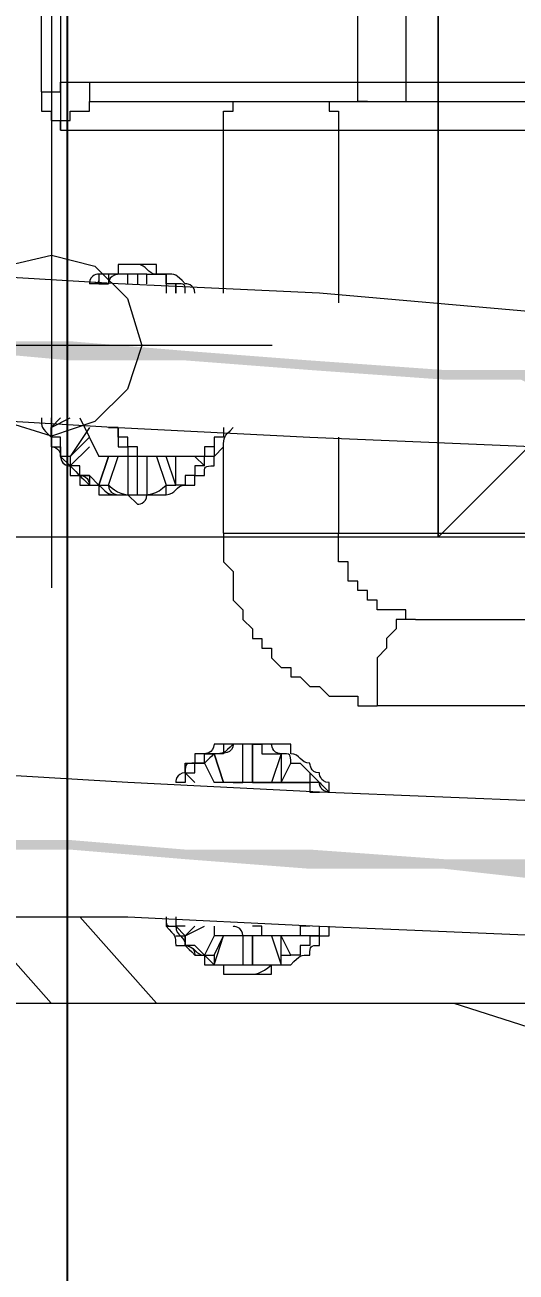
# Model space of a CAD drawing. Header units: millimetres. Extents: x 25083 to 52777, y 24772 to 45779.
# Drawn here: x 38396.99 to 38416.02, y 33511.3 to 33559.59 of the extents above; entities that cross this region are included whole.
import ezdxf

# ---------------------------------------------------------------- set-up
doc = ezdxf.new("R2010")
doc.units = ezdxf.units.MM
doc.layers.add('小车', color=7, linetype='Continuous')
doc.styles.get("Standard").update_dxf_attribs({"font": ''})
doc.styles.get('Standard').set_extended_font_data('SimSun')
doc.dimstyles.new('15', dxfattribs={"dimtxt": 15, "dimasz": 10, "dimexe": 2, "dimexo": 1, "dimgap": 1, "dimtad": 1, "dimdsep": 46, "dimtxsty": 'Standard', "dimcen": 2.5, "dimadec": 0, "dimazin": 0, "dimtfac": 1, "dimtmove": 2, "dimatfit": 3, "dimfxl": 1, "dimtolj": 1, "dimarcsym": 0})
doc.dimstyles.new('ISO-25', dxfattribs={"dimtxt": 2.5, "dimasz": 2.5, "dimexe": 1.25, "dimexo": 0.625, "dimtad": 1, "dimtxsty": 'Standard', "dimcen": 2.5, "dimadec": 0, "dimazin": 0, "dimtfac": 1, "dimtmove": 0, "dimatfit": 3, "dimfxl": 1, "dimarcsym": 0})

# ---------------------------------------------------------------- blocks, each defined once
blk = doc.blocks.new('*D925')
at = {"color": 0, "lineweight": -2}
for p, q in [((29677.862, 34881.662), (29677.862, 32448.293)), ((40733.017, 34757.645), (40733.017, 32448.293)), ((29680.362, 32449.543), (40730.517, 32449.543))]:
    blk.add_line(p, q, dxfattribs=at)
at = {"color": 0}
for points in [[(29680.362, 32449.96), (29680.362, 32449.127), (29677.862, 32449.543)], [(40730.517, 32449.127), (40730.517, 32449.96), (40733.017, 32449.543)]]:
    blk.add_solid(points, dxfattribs=at)
at = {"layer": 'DEFPOINTS', "color": 0}
for p in [(29677.862, 34882.287), (40733.017, 34758.27), (40733.017, 32449.543)]:
    blk.add_point(p, dxfattribs=at)
at = {"color": 0, "insert": (35205.439, 32451.628), "char_height": 2.5, "attachment_point": 5}
blk.add_mtext('11055,15', dxfattribs=at)
blk = doc.blocks.new('zw$D2F4')
h = blk.add_hatch(color=7)
edge = h.paths.add_edge_path(flags=0)
edge.add_spline(control_points=[(347.221, 1052.431), (347.221, 1052.431), (347.221, 1063.201), (347.221, 1063.201), (347.221, 1063.201), (346.849, 1063.201), (346.849, 1063.201), (346.849, 1063.201), (346.849, 1052.431), (346.849, 1052.431), (346.849, 1052.431), (347.221, 1052.431), (347.221, 1052.431), (347.221, 1052.431), (347.221, 1052.431), (347.221, 1052.431)], knot_values=[0, 0, 0, 0, 1, 1, 1, 2, 2, 2, 3, 3, 3, 4, 4, 4, 5, 5, 5, 5], degree=3, periodic=0)
edge = h.paths.add_edge_path(flags=0)
edge.add_spline(control_points=[(347.963, 1073.599), (347.963, 1073.599), (347.963, 1077.684), (347.963, 1077.684), (347.963, 1077.684), (348.335, 1082.883), (348.335, 1082.883), (348.335, 1082.883), (348.335, 1087.711), (348.335, 1087.711), (348.335, 1087.711), (348.706, 1092.167), (348.706, 1092.167), (348.706, 1092.167), (348.706, 1095.88), (348.706, 1095.88), (348.706, 1095.88), (349.077, 1098.851), (349.077, 1098.851), (349.077, 1098.851), (349.077, 1101.451), (349.077, 1101.451), (349.077, 1101.451), (348.335, 1101.451), (348.335, 1101.451), (348.335, 1101.451), (348.335, 1098.851), (348.335, 1098.851), (348.335, 1098.851), (348.335, 1098.851), (348.335, 1098.851), (348.335, 1098.851), (348.335, 1092.167), (348.335, 1092.167), (348.335, 1092.167), (347.963, 1087.711), (347.963, 1087.711), (347.963, 1087.711), (347.592, 1082.883), (347.592, 1082.883), (347.592, 1082.883), (347.592, 1077.684), (347.592, 1077.684), (347.592, 1077.684), (347.221, 1074.342), (347.221, 1074.342), (347.221, 1074.342), (347.221, 1073.599), (347.221, 1073.599), (347.221, 1073.599), (347.963, 1073.599), (347.963, 1073.599), (347.963, 1073.599), (347.963, 1073.599), (347.963, 1073.599)], knot_values=[0, 0, 0, 0, 1, 1, 1, 2, 2, 2, 3, 3, 3, 4, 4, 4, 5, 5, 5, 6, 6, 6, 7, 7, 7, 8, 8, 8, 9, 9, 9, 10, 10, 10, 11, 11, 11, 12, 12, 12, 13, 13, 13, 14, 14, 14, 15, 15, 15, 16, 16, 16, 17, 17, 17, 18, 18, 18, 18], degree=3, periodic=0)
h = blk.add_hatch(color=7)
edge = h.paths.add_edge_path(flags=0)
edge.add_spline(control_points=[(366.16, 1052.803), (366.16, 1052.803), (366.16, 1060.601), (366.16, 1060.601), (366.16, 1060.601), (366.531, 1063.572), (366.531, 1063.572), (366.531, 1063.572), (365.789, 1063.572), (365.789, 1063.572), (365.789, 1063.572), (365.789, 1052.803), (365.789, 1052.803), (365.789, 1052.803), (366.16, 1052.803), (366.16, 1052.803), (366.16, 1052.803), (366.16, 1052.803), (366.16, 1052.803)], knot_values=[0, 0, 0, 0, 1, 1, 1, 2, 2, 2, 3, 3, 3, 4, 4, 4, 5, 5, 5, 6, 6, 6, 6], degree=3, periodic=0)
edge = h.paths.add_edge_path(flags=0)
edge.add_spline(control_points=[(366.903, 1073.97), (366.903, 1073.97), (366.903, 1077.684), (366.903, 1077.684), (366.903, 1077.684), (367.274, 1082.883), (367.274, 1082.883), (367.274, 1082.883), (367.645, 1087.711), (367.645, 1087.711), (367.645, 1087.711), (368.017, 1092.167), (368.017, 1092.167), (368.017, 1092.167), (368.017, 1099.223), (368.017, 1099.223), (368.017, 1099.223), (368.388, 1101.451), (368.388, 1101.451), (368.388, 1101.451), (367.645, 1101.451), (367.645, 1101.451), (367.645, 1101.451), (367.645, 1099.223), (367.645, 1099.223), (367.645, 1099.223), (367.645, 1099.223), (367.645, 1099.223), (367.645, 1099.223), (367.645, 1096.252), (367.645, 1096.252), (367.645, 1096.252), (367.274, 1092.167), (367.274, 1092.167), (367.274, 1092.167), (367.274, 1087.711), (367.274, 1087.711), (367.274, 1087.711), (366.903, 1082.883), (366.903, 1082.883), (366.903, 1082.883), (366.531, 1077.684), (366.531, 1077.684), (366.531, 1077.684), (366.531, 1074.713), (366.531, 1074.713), (366.531, 1074.713), (366.16, 1073.97), (366.16, 1073.97), (366.16, 1073.97), (366.903, 1073.97), (366.903, 1073.97), (366.903, 1073.97), (366.903, 1073.97), (366.903, 1073.97)], knot_values=[0, 0, 0, 0, 1, 1, 1, 2, 2, 2, 3, 3, 3, 4, 4, 4, 5, 5, 5, 6, 6, 6, 7, 7, 7, 8, 8, 8, 9, 9, 9, 10, 10, 10, 11, 11, 11, 12, 12, 12, 13, 13, 13, 14, 14, 14, 15, 15, 15, 16, 16, 16, 17, 17, 17, 18, 18, 18, 18], degree=3, periodic=0)
at = {"color": 7, "lineweight": 5}
for points in [[(346.107, 1101.451), (345.735, 1096.252), (345.735, 1089.939), (345.364, 1082.511), (344.993, 1073.599), (344.621, 1063.572), (344.25, 1052.431)], [(349.82, 1052.431), (349.82, 1063.572), (350.192, 1073.599), (350.563, 1082.511), (350.934, 1089.939), (351.306, 1096.252), (351.306, 1101.451)], [(370.245, 1090.31), (370.616, 1096.623), (370.616, 1101.451)], [(342.393, 1096.623), (342.393, 1069.514)], [(365.046, 1096.623), (364.675, 1090.31)], [(345.735, 1095.88), (342.393, 1092.91)], [(377.672, 1093.281), (376.929, 1093.281), (376.929, 1092.91), (376.558, 1092.91), (376.558, 1092.538), (376.187, 1092.538)], [(377.672, 1093.281), (377.672, 1092.538)], [(377.672, 1093.281), (381.757, 1093.281)], [(363.56, 1092.167), (363.56, 1092.538), (364.303, 1092.538), (364.303, 1092.91), (364.675, 1092.91)], [(364.675, 1092.91), (365.046, 1092.167)], [(364.675, 1092.91), (365.046, 1092.538)], [(376.187, 1092.538), (376.187, 1067.286)], [(376.187, 1092.538), (376.558, 1092.538), (376.558, 1092.167), (376.929, 1092.167), (376.929, 1091.795), (376.929, 1091.424), (377.301, 1091.424), (377.301, 1091.053)], [(377.672, 1092.538), (376.187, 1092.538)], [(381.757, 1092.538), (377.672, 1092.538)], [(377.672, 1092.538), (378.043, 1092.538), (378.043, 1091.424)], [(342.393, 1088.825), (345.735, 1091.795)], [(362.446, 1091.053), (362.818, 1091.424), (362.818, 1091.795), (363.189, 1091.795), (363.189, 1092.167)], [(363.189, 1092.167), (363.932, 1091.424)], [(363.56, 1092.167), (364.303, 1091.424)], [(364.675, 1091.424), (363.56, 1092.167)], [(365.046, 1091.795), (363.56, 1091.053)], [(378.043, 1091.424), (377.301, 1091.424), (377.301, 1091.053)], [(378.043, 1091.424), (378.043, 1068.771)], [(362.446, 1091.053), (363.56, 1090.681)], [(363.56, 1090.681), (362.446, 1091.053)], [(363.56, 1086.968), (363.56, 1091.053)], [(370.616, 1090.31), (370.616, 1091.053), (370.245, 1091.053)], [(370.245, 1091.053), (370.245, 1090.681)], [(377.301, 1091.053), (377.301, 1068.028)], [(362.075, 1090.681), (362.075, 1089.939), (361.704, 1089.567)], [(362.446, 1090.681), (363.56, 1090.31)], [(364.675, 1090.31), (364.303, 1082.883), (363.932, 1073.97), (363.56, 1063.944), (363.189, 1052.803)], [(363.56, 1088.453), (363.56, 1089.567), (363.932, 1089.567), (363.932, 1089.939), (364.303, 1089.939), (364.303, 1090.31), (364.675, 1090.31), (364.675, 1090.681)], [(364.675, 1090.681), (364.675, 1090.31), (363.932, 1090.31), (363.932, 1089.939), (363.56, 1089.939)], [(369.874, 1082.511), (370.245, 1090.31)], [(370.988, 1089.567), (370.988, 1090.31), (370.616, 1090.31), (370.616, 1090.681)], [(370.616, 1089.939), (370.616, 1090.31)], [(363.56, 1089.939), (362.075, 1089.939)], [(370.245, 1089.939), (370.616, 1089.939)], [(362.075, 1089.567), (363.56, 1089.567)], [(370.616, 1089.567), (370.245, 1089.567)], [(363.56, 1089.196), (362.075, 1089.196)], [(362.075, 1089.196), (362.075, 1088.453)], [(370.245, 1089.196), (370.616, 1089.196)], [(370.616, 1089.196), (370.616, 1088.453), (370.245, 1088.453)], [(370.616, 1088.453), (370.616, 1088.825), (370.988, 1088.825), (370.988, 1089.196)], [(363.56, 1088.825), (362.446, 1088.453)], [(362.446, 1088.082), (363.56, 1088.453)], [(364.675, 1086.225), (364.303, 1086.225), (364.303, 1086.596), (363.932, 1086.596), (363.932, 1086.968), (363.56, 1086.968), (363.56, 1087.711), (363.56, 1088.453)], [(370.245, 1088.453), (369.874, 1088.453)], [(345.364, 1087.711), (345.364, 1088.082)], [(362.446, 1088.082), (363.56, 1088.082)], [(363.189, 1086.968), (363.189, 1087.339), (362.818, 1087.339), (362.818, 1087.711), (362.446, 1087.711), (362.446, 1088.082)], [(369.874, 1088.082), (370.245, 1088.082)], [(370.245, 1088.082), (369.874, 1088.082)], [(344.25, 1086.968), (344.621, 1087.339), (344.621, 1087.711), (344.993, 1087.711)], [(344.993, 1087.711), (345.364, 1086.968)], [(344.993, 1087.711), (345.364, 1087.339)], [(350.934, 1087.339), (351.306, 1087.711)], [(351.306, 1087.711), (351.677, 1087.711), (351.677, 1087.339)], [(351.306, 1087.711), (351.306, 1087.339), (351.677, 1087.339), (351.677, 1086.968)], [(351.306, 1087.711), (351.677, 1087.711), (351.677, 1087.339)], [(362.446, 1087.711), (362.446, 1087.339), (362.818, 1087.339), (362.818, 1086.968)], [(344.993, 1086.596), (344.25, 1086.968)], [(351.677, 1086.968), (350.934, 1086.596)], [(351.677, 1086.968), (352.048, 1086.968), (352.048, 1086.596)], [(351.677, 1086.968), (352.048, 1086.968), (352.048, 1086.596)], [(352.42, 1085.854), (352.42, 1086.225), (352.048, 1086.225), (352.048, 1086.968)], [(363.56, 1087.339), (363.189, 1086.968)], [(364.303, 1086.225), (364.303, 1086.596), (363.56, 1086.596), (363.56, 1086.968)], [(364.675, 1086.225), (364.303, 1086.225), (364.303, 1086.596), (363.56, 1086.596), (363.56, 1086.968)], [(343.878, 1086.596), (343.878, 1086.225), (343.507, 1086.225), (343.507, 1085.111)], [(343.878, 1086.596), (344.993, 1086.225)], [(344.25, 1086.596), (344.993, 1086.225)], [(344.993, 1082.511), (344.993, 1086.596)], [(345.364, 1086.596), (344.993, 1086.596)], [(350.934, 1082.511), (350.934, 1086.596)], [(350.934, 1086.225), (352.048, 1086.596)], [(352.048, 1086.596), (350.934, 1086.225)], [(352.42, 1085.111), (352.42, 1086.225)], [(360.59, 1086.225), (359.476, 1086.225), (359.104, 1085.854), (357.99, 1085.854), (357.619, 1085.482), (357.247, 1085.482), (356.876, 1085.111), (356.505, 1085.111), (356.505, 1084.74), (356.133, 1084.74), (356.133, 1084.368), (355.762, 1084.368), (355.391, 1083.997), (355.391, 1083.626), (355.019, 1083.626), (355.019, 1083.254), (354.648, 1082.883), (354.648, 1082.511), (354.276, 1082.14), (354.276, 1081.026), (353.905, 1081.026), (353.905, 1080.283)], [(360.59, 1086.225), (360.59, 1067.657)], [(360.59, 1086.225), (363.932, 1086.225)], [(369.874, 1086.225), (376.187, 1086.225)], [(376.187, 1086.225), (376.929, 1086.225), (376.929, 1085.854), (377.301, 1085.854)], [(344.993, 1085.482), (343.878, 1085.482)], [(350.934, 1085.482), (352.42, 1085.482)], [(343.507, 1085.111), (343.507, 1084.368), (343.878, 1084.368), (343.878, 1083.997)], [(344.993, 1085.111), (343.878, 1085.111)], [(343.878, 1085.111), (344.993, 1085.111)], [(344.993, 1083.997), (344.993, 1084.74), (345.364, 1084.74), (345.364, 1085.111)], [(350.934, 1085.111), (352.42, 1085.111)], [(352.42, 1085.111), (350.934, 1085.111)], [(350.934, 1085.111), (350.934, 1083.997)], [(352.42, 1085.111), (352.42, 1084.74), (352.048, 1084.74), (352.048, 1083.997)], [(352.048, 1083.626), (352.42, 1083.626), (352.42, 1085.111)], [(344.993, 1084.368), (343.878, 1083.997)], [(352.048, 1083.997), (350.934, 1084.368)], [(344.25, 1083.626), (344.993, 1083.997)], [(344.25, 1083.997), (344.993, 1083.997)], [(344.993, 1082.883), (344.621, 1082.883), (344.621, 1083.254), (344.25, 1083.254), (344.25, 1083.626)], [(345.364, 1082.883), (345.364, 1083.254), (344.993, 1083.254), (344.993, 1083.997)], [(350.934, 1083.997), (350.934, 1082.883), (350.563, 1082.883), (350.563, 1082.511)], [(350.934, 1083.997), (351.677, 1083.626)], [(352.048, 1083.997), (350.934, 1083.997)], [(351.677, 1083.626), (351.677, 1083.254), (351.306, 1082.883)], [(351.306, 1082.883), (350.934, 1082.883)], [(368.388, 1052.803), (368.759, 1063.944), (369.131, 1073.97), (369.874, 1082.511)], [(377.301, 1082.511), (377.301, 1082.14), (376.929, 1082.14), (376.929, 1081.769), (376.558, 1081.769), (376.187, 1081.769)], [(357.247, 1078.798), (357.247, 1079.169), (357.619, 1079.169), (357.619, 1080.283), (357.99, 1080.283), (357.99, 1080.655), (358.361, 1080.655), (358.361, 1081.026), (358.733, 1081.026), (358.733, 1081.397), (359.476, 1081.397), (359.476, 1081.769), (360.59, 1081.769)], [(364.303, 1081.769), (360.59, 1081.769)], [(376.187, 1081.769), (369.502, 1081.769)], [(377.301, 1080.655), (377.301, 1081.026), (378.043, 1081.026)], [(378.043, 1081.026), (381.386, 1081.026)], [(353.905, 1067.657), (353.905, 1080.283)], [(357.247, 1078.798), (357.247, 1079.541), (356.876, 1079.541), (356.505, 1079.912), (356.133, 1079.912), (355.762, 1080.283), (353.905, 1080.283)], [(357.247, 1078.798), (357.247, 1064.686)], [(378.043, 1079.169), (377.301, 1079.169), (377.301, 1078.798), (377.301, 1078.427)], [(381.386, 1079.169), (378.043, 1079.169)], [(342.393, 1077.312), (339.422, 1068.028)]]:
    blk.add_lwpolyline(points, dxfattribs=at)
for points in [[(365.046, 1093.281), (364.675, 1093.281), (364.675, 1093.281), (364.303, 1092.91)], [(363.932, 1092.91), (363.932, 1092.91), (363.932, 1092.538), (363.56, 1092.538)], [(364.303, 1092.91), (364.303, 1092.91), (363.932, 1092.91), (363.932, 1092.91)], [(363.932, 1092.91), (363.932, 1092.91), (363.932, 1092.91), (363.932, 1092.538)], [(363.932, 1092.91), (363.932, 1092.91), (363.932, 1092.538), (363.932, 1092.538)], [(364.675, 1092.91), (364.303, 1092.91), (364.303, 1092.91), (364.303, 1092.91)], [(364.303, 1092.91), (364.303, 1092.91), (364.303, 1092.91), (364.303, 1092.91)], [(364.303, 1092.91), (364.303, 1092.91), (364.303, 1092.91), (364.303, 1092.91)], [(364.675, 1092.91), (364.675, 1092.91), (364.675, 1092.91), (364.675, 1092.91)], [(365.046, 1092.91), (365.046, 1092.91), (364.675, 1092.91), (364.675, 1092.91)], [(363.56, 1092.538), (363.56, 1092.538), (363.189, 1092.167), (363.189, 1092.167)], [(363.56, 1092.538), (363.189, 1092.538), (363.189, 1092.167), (363.189, 1092.167)], [(363.56, 1092.538), (363.56, 1092.538), (363.189, 1092.538), (363.189, 1092.167)], [(363.932, 1092.538), (363.56, 1092.538), (363.56, 1092.538), (363.56, 1092.538)], [(363.56, 1092.538), (363.56, 1092.538), (363.56, 1092.538), (363.56, 1092.538)], [(363.932, 1092.538), (363.56, 1092.538), (363.56, 1092.538), (363.56, 1092.538)], [(363.56, 1092.538), (363.56, 1092.538), (363.56, 1092.538), (363.56, 1092.538)], [(363.189, 1092.167), (362.818, 1091.795), (362.818, 1091.795), (362.446, 1091.424)], [(362.818, 1091.795), (362.446, 1091.795), (362.446, 1091.795), (362.446, 1091.795)], [(362.446, 1091.795), (362.446, 1091.424), (362.446, 1091.424), (362.446, 1091.424)], [(362.818, 1091.795), (362.818, 1091.424), (362.446, 1091.424), (362.446, 1091.424)], [(362.818, 1091.795), (362.818, 1091.424), (362.446, 1091.424), (362.446, 1091.424)], [(363.189, 1092.167), (363.189, 1092.167), (363.189, 1092.167), (362.818, 1092.167)], [(362.818, 1092.167), (362.818, 1091.795), (362.818, 1091.795), (362.818, 1091.795)], [(363.189, 1092.167), (362.818, 1091.795), (362.818, 1091.795), (362.818, 1091.795)], [(362.818, 1091.795), (362.818, 1091.795), (362.818, 1091.795), (362.818, 1091.424)], [(362.818, 1091.795), (362.818, 1091.795), (362.818, 1091.795), (362.818, 1091.795)], [(363.56, 1092.167), (363.189, 1092.167), (363.189, 1092.167), (363.189, 1092.167)], [(363.189, 1092.167), (363.189, 1092.167), (363.189, 1092.167), (363.189, 1092.167)], [(363.189, 1092.167), (363.189, 1092.167), (363.189, 1092.167), (363.189, 1092.167)], [(363.189, 1092.167), (363.189, 1092.167), (363.189, 1092.167), (363.189, 1092.167)], [(363.189, 1092.167), (363.189, 1092.167), (363.189, 1092.167), (363.189, 1092.167)], [(363.189, 1092.167), (363.189, 1092.167), (363.189, 1092.167), (363.189, 1092.167)], [(363.189, 1092.167), (363.189, 1092.167), (363.189, 1092.167), (363.189, 1092.167)], [(363.189, 1092.167), (363.189, 1092.167), (363.189, 1092.167), (363.189, 1092.167)], [(363.189, 1092.167), (363.189, 1092.167), (363.189, 1092.167), (363.189, 1092.167)], [(363.189, 1092.167), (363.189, 1092.167), (363.189, 1092.167), (363.189, 1092.167)], [(363.56, 1092.167), (363.56, 1092.167), (363.56, 1092.167), (363.56, 1092.167)], [(362.446, 1091.424), (362.446, 1091.424), (362.446, 1091.424), (362.446, 1091.424)], [(362.446, 1091.424), (362.446, 1091.424), (362.446, 1091.424), (362.446, 1091.424)], [(362.446, 1091.424), (362.446, 1091.424), (362.446, 1091.053), (362.446, 1091.053)], [(362.818, 1091.424), (362.818, 1091.424), (362.818, 1091.424), (362.446, 1091.424)], [(362.446, 1091.424), (362.446, 1091.424), (362.446, 1091.424), (362.446, 1091.424)], [(362.446, 1091.424), (362.446, 1091.424), (362.446, 1091.424), (362.446, 1091.424)], [(362.446, 1091.424), (362.446, 1091.053), (362.446, 1091.053), (362.446, 1090.681)], [(362.446, 1091.424), (362.446, 1091.424), (362.446, 1091.053), (362.446, 1091.053)], [(362.446, 1091.424), (362.446, 1091.053), (362.446, 1091.053), (362.446, 1091.053)], [(370.245, 1091.424), (370.245, 1091.424), (370.245, 1091.424), (370.245, 1091.424)], [(370.245, 1091.424), (370.245, 1091.424), (370.245, 1091.424), (370.245, 1091.424)], [(370.616, 1091.053), (370.616, 1091.053), (370.616, 1091.424), (370.245, 1091.424)], [(370.245, 1091.053), (370.245, 1091.053), (370.245, 1091.053), (370.245, 1091.424)], [(370.245, 1091.053), (370.245, 1091.053), (370.245, 1091.053), (370.245, 1091.424)], [(370.616, 1091.053), (370.245, 1091.053), (370.245, 1091.053), (370.245, 1091.424)], [(362.446, 1091.053), (362.446, 1091.053), (362.075, 1091.053), (362.075, 1091.053)], [(362.075, 1091.053), (362.075, 1091.053), (362.075, 1091.053), (362.075, 1090.681)], [(362.446, 1091.053), (362.075, 1090.681), (362.075, 1090.681), (362.075, 1090.31)], [(362.446, 1091.053), (362.446, 1091.053), (362.446, 1090.681), (362.446, 1090.681)], [(362.446, 1091.053), (362.446, 1091.053), (362.446, 1090.681), (362.446, 1090.681)], [(362.446, 1091.053), (362.446, 1091.053), (362.446, 1091.053), (362.446, 1091.053)], [(362.446, 1091.053), (362.446, 1091.053), (362.446, 1091.053), (362.446, 1091.053)], [(362.446, 1091.053), (362.446, 1091.053), (362.446, 1090.681), (362.446, 1090.681)], [(362.446, 1091.053), (362.446, 1091.053), (362.446, 1090.681), (362.446, 1090.681)], [(362.446, 1091.053), (362.446, 1091.053), (362.446, 1091.053), (362.446, 1091.053)], [(362.446, 1091.053), (362.446, 1091.053), (362.446, 1091.053), (362.446, 1091.053)], [(362.446, 1091.053), (362.446, 1091.053), (362.446, 1091.053), (362.446, 1091.053)], [(370.245, 1090.681), (370.245, 1090.681), (370.245, 1091.053), (370.245, 1091.053)], [(370.245, 1091.053), (370.245, 1091.053), (370.245, 1091.053), (370.245, 1091.053)], [(370.245, 1090.681), (370.245, 1091.053), (370.245, 1091.053), (370.245, 1091.053)], [(370.616, 1091.053), (370.616, 1091.053), (370.245, 1091.053), (370.245, 1091.053)], [(370.616, 1091.053), (370.616, 1091.053), (370.616, 1091.053), (370.616, 1091.053)], [(370.616, 1091.053), (370.616, 1091.053), (370.616, 1091.053), (370.616, 1091.053)], [(370.616, 1090.681), (370.616, 1090.681), (370.616, 1090.681), (370.616, 1091.053)], [(370.616, 1091.053), (370.616, 1091.053), (370.616, 1091.053), (370.616, 1091.053)], [(370.616, 1090.681), (370.616, 1091.053), (370.616, 1091.053), (370.616, 1091.053)], [(370.616, 1090.681), (370.616, 1090.681), (370.616, 1091.053), (370.616, 1091.053)], [(362.075, 1090.681), (362.075, 1090.681), (362.075, 1090.681), (362.075, 1090.681)], [(362.446, 1090.681), (362.446, 1090.681), (362.075, 1090.31), (362.075, 1089.939)], [(362.446, 1090.681), (362.075, 1090.681), (362.075, 1090.31), (362.075, 1090.31)], [(362.446, 1090.681), (362.075, 1090.681), (362.075, 1090.31), (362.075, 1090.31)], [(362.075, 1090.31), (362.075, 1090.31), (362.075, 1090.31), (362.075, 1090.31)], [(362.075, 1090.31), (362.075, 1090.31), (362.075, 1090.31), (362.075, 1089.939)], [(362.075, 1090.31), (362.075, 1090.31), (362.075, 1089.939), (362.075, 1089.939)], [(362.075, 1090.31), (362.075, 1090.31), (362.075, 1090.31), (362.075, 1090.31)], [(362.075, 1090.31), (362.075, 1090.31), (362.075, 1090.31), (362.075, 1089.939)], [(362.075, 1090.31), (362.075, 1090.31), (362.075, 1090.31), (362.075, 1089.939)], [(362.075, 1090.31), (362.075, 1090.31), (362.075, 1089.939), (362.075, 1089.939)], [(362.075, 1090.31), (362.075, 1090.31), (362.075, 1090.31), (362.075, 1090.31)], [(362.446, 1090.681), (362.446, 1090.681), (362.446, 1090.681), (362.446, 1090.681)], [(362.446, 1090.681), (362.446, 1090.681), (362.446, 1090.681), (362.446, 1090.681)], [(362.446, 1090.681), (362.446, 1090.681), (362.446, 1090.681), (362.446, 1090.681)], [(370.616, 1089.939), (370.616, 1090.31), (370.616, 1090.681), (370.245, 1090.681)], [(370.616, 1090.681), (370.616, 1090.681), (370.245, 1090.681), (370.245, 1090.681)], [(370.245, 1090.681), (370.245, 1090.681), (370.245, 1090.681), (370.245, 1090.681)], [(370.616, 1090.681), (370.245, 1090.681), (370.245, 1090.681), (370.245, 1090.681)], [(370.616, 1090.681), (370.616, 1090.681), (370.616, 1090.681), (370.616, 1090.681)], [(370.616, 1090.31), (370.616, 1090.31), (370.616, 1090.681), (370.616, 1090.681)], [(370.616, 1090.681), (370.616, 1090.681), (370.616, 1090.681), (370.616, 1090.681)], [(370.616, 1090.31), (370.616, 1090.31), (370.616, 1090.681), (370.616, 1090.681)], [(370.616, 1090.31), (370.616, 1090.31), (370.616, 1090.31), (370.616, 1090.31)], [(370.616, 1089.939), (370.616, 1090.31), (370.616, 1090.31), (370.616, 1090.31)], [(370.616, 1089.939), (370.616, 1090.31), (370.616, 1090.31), (370.616, 1090.31)], [(370.616, 1090.31), (370.616, 1090.31), (370.616, 1090.31), (370.616, 1090.31)], [(370.616, 1089.939), (370.616, 1090.31), (370.616, 1090.31), (370.616, 1090.31)], [(370.616, 1090.31), (370.616, 1090.31), (370.616, 1090.31), (370.616, 1090.31)], [(370.616, 1090.31), (370.616, 1090.31), (370.616, 1090.31), (370.616, 1090.31)], [(370.616, 1090.31), (370.616, 1090.31), (370.616, 1090.31), (370.616, 1090.31)], [(370.616, 1090.31), (370.616, 1090.31), (370.616, 1090.31), (370.616, 1090.31)], [(370.616, 1089.939), (370.616, 1090.31), (370.616, 1090.31), (370.616, 1090.31)], [(362.075, 1089.939), (362.075, 1089.939), (362.075, 1089.939), (362.075, 1089.939)], [(362.075, 1089.939), (362.075, 1089.939), (362.075, 1089.939), (362.075, 1089.939)], [(362.075, 1089.939), (362.075, 1089.939), (362.075, 1089.939), (362.075, 1089.939)], [(362.075, 1089.939), (362.075, 1089.939), (362.075, 1089.939), (362.075, 1089.939)], [(362.075, 1089.939), (362.075, 1089.939), (362.075, 1089.939), (362.075, 1089.939)], [(362.075, 1089.939), (362.075, 1089.939), (362.075, 1089.939), (362.075, 1089.939)], [(362.075, 1089.939), (362.075, 1089.939), (362.075, 1089.939), (362.075, 1089.939)], [(362.075, 1089.939), (362.075, 1089.939), (362.075, 1089.939), (362.075, 1089.939)], [(362.075, 1089.939), (362.075, 1089.567), (362.075, 1089.567), (362.075, 1089.567)], [(370.616, 1089.939), (370.616, 1089.939), (370.616, 1089.939), (370.616, 1089.939)], [(370.616, 1089.939), (370.616, 1089.939), (370.616, 1089.939), (370.616, 1089.939)], [(370.616, 1089.939), (370.616, 1089.939), (370.616, 1089.939), (370.616, 1089.939)], [(370.616, 1089.567), (370.616, 1089.567), (370.616, 1089.567), (370.616, 1089.939)], [(370.616, 1089.939), (370.616, 1089.939), (370.616, 1089.939), (370.616, 1089.939)], [(370.616, 1089.939), (370.616, 1089.939), (370.616, 1089.939), (370.616, 1089.939)], [(370.616, 1089.939), (370.616, 1089.939), (370.616, 1089.939), (370.616, 1089.939)], [(370.616, 1089.939), (370.616, 1089.939), (370.616, 1089.939), (370.616, 1089.939)], [(361.704, 1089.567), (361.704, 1089.567), (361.704, 1089.196), (362.075, 1089.196)], [(362.075, 1089.567), (362.075, 1089.567), (362.075, 1089.567), (362.075, 1089.196)], [(362.075, 1089.567), (362.075, 1089.196), (362.075, 1089.196), (362.075, 1088.825)], [(370.616, 1089.196), (370.616, 1089.567), (370.616, 1089.567), (370.616, 1089.567)], [(370.616, 1088.825), (370.616, 1089.196), (370.988, 1089.196), (370.988, 1089.567)], [(370.988, 1089.196), (370.988, 1089.196), (370.988, 1089.567), (370.988, 1089.567)], [(362.075, 1089.196), (362.075, 1089.196), (362.075, 1088.825), (362.446, 1088.453)], [(362.075, 1089.196), (362.075, 1089.196), (362.075, 1089.196), (362.075, 1089.196)], [(345.364, 1088.453), (344.993, 1088.082), (344.993, 1088.082), (344.621, 1088.082)], [(345.364, 1088.453), (345.364, 1088.453), (345.364, 1088.453), (345.364, 1088.082)], [(345.735, 1088.453), (345.364, 1088.453), (345.364, 1088.453), (345.364, 1088.453)], [(345.735, 1088.453), (345.364, 1088.453), (345.364, 1088.453), (345.364, 1088.082)], [(345.364, 1088.453), (345.364, 1088.453), (345.364, 1088.453), (345.364, 1088.082)], [(345.735, 1088.453), (345.364, 1088.453), (345.364, 1088.453), (345.364, 1088.453)], [(345.364, 1088.453), (345.364, 1088.453), (345.364, 1088.453), (345.364, 1088.453)], [(362.075, 1088.825), (362.075, 1088.825), (362.075, 1088.825), (362.075, 1088.453)], [(362.075, 1088.453), (362.075, 1088.082), (362.446, 1088.082), (362.446, 1087.711)], [(362.075, 1088.453), (362.075, 1088.453), (362.446, 1088.453), (362.446, 1088.453)], [(362.446, 1088.453), (362.446, 1088.453), (362.446, 1088.453), (362.446, 1088.453)], [(362.446, 1088.453), (362.446, 1088.453), (362.446, 1088.082), (362.446, 1088.082)], [(362.446, 1088.453), (362.446, 1088.453), (362.446, 1088.453), (362.446, 1088.453)], [(362.446, 1088.453), (362.446, 1088.453), (362.446, 1088.082), (362.446, 1088.082)], [(370.245, 1087.711), (370.616, 1088.082), (370.616, 1088.082), (370.616, 1088.453)], [(370.245, 1088.082), (370.245, 1088.082), (370.245, 1088.453), (370.245, 1088.453)], [(370.245, 1088.082), (370.245, 1088.082), (370.245, 1088.453), (370.245, 1088.453)], [(370.245, 1088.453), (370.245, 1088.453), (370.616, 1088.453), (370.616, 1088.453)], [(370.616, 1088.453), (370.616, 1088.453), (370.616, 1088.825), (370.616, 1088.825)], [(345.364, 1088.082), (344.993, 1088.082), (344.993, 1087.711), (344.621, 1087.711)], [(344.621, 1088.082), (344.621, 1087.711), (344.621, 1087.711), (344.621, 1087.711)], [(344.993, 1088.082), (344.993, 1088.082), (344.993, 1088.082), (344.993, 1087.711)], [(345.364, 1088.082), (345.364, 1088.082), (344.993, 1087.711), (344.993, 1087.711)], [(345.735, 1088.082), (345.364, 1088.082), (345.364, 1088.082), (345.364, 1088.082)], [(351.306, 1087.711), (351.306, 1088.082), (350.934, 1088.082), (350.934, 1088.082)], [(350.934, 1087.711), (350.934, 1087.711), (350.934, 1088.082), (350.934, 1088.082)], [(350.934, 1088.082), (350.934, 1088.082), (350.934, 1088.082), (350.934, 1088.082)], [(351.306, 1087.711), (351.306, 1088.082), (350.934, 1088.082), (350.934, 1088.082)], [(362.446, 1088.082), (362.446, 1088.082), (362.446, 1088.082), (362.446, 1088.082)], [(362.446, 1088.082), (362.446, 1088.082), (362.446, 1088.082), (362.446, 1088.082)], [(369.874, 1087.711), (370.245, 1087.711), (370.245, 1087.711), (370.245, 1088.082)], [(370.245, 1088.082), (370.245, 1088.082), (370.245, 1088.082), (370.245, 1088.082)], [(370.245, 1088.082), (370.245, 1088.082), (370.245, 1088.082), (370.245, 1088.082)], [(344.621, 1087.711), (344.621, 1087.339), (344.25, 1087.339), (344.25, 1086.968)], [(344.621, 1087.711), (344.621, 1087.711), (344.621, 1087.339), (344.25, 1087.339)], [(344.621, 1087.711), (344.621, 1087.711), (344.621, 1087.711), (344.25, 1087.339)], [(344.993, 1087.711), (344.993, 1087.711), (344.621, 1087.711), (344.621, 1087.711)], [(344.621, 1087.711), (344.621, 1087.711), (344.621, 1087.711), (344.621, 1087.711)], [(344.993, 1087.711), (344.621, 1087.711), (344.621, 1087.711), (344.621, 1087.711)], [(344.621, 1087.711), (344.621, 1087.711), (344.621, 1087.711), (344.621, 1087.711)], [(344.621, 1087.711), (344.621, 1087.711), (344.621, 1087.711), (344.621, 1087.711)], [(344.993, 1087.711), (344.993, 1087.711), (344.993, 1087.711), (344.993, 1087.711)], [(344.993, 1087.711), (344.993, 1087.711), (344.993, 1087.711), (344.993, 1087.711)], [(351.306, 1087.711), (351.306, 1087.711), (350.934, 1087.711), (350.934, 1087.711)], [(351.306, 1087.711), (351.306, 1087.711), (351.306, 1087.711), (351.306, 1087.711)], [(351.677, 1087.339), (351.677, 1087.711), (351.677, 1087.711), (351.306, 1087.711)], [(351.306, 1087.711), (351.306, 1087.711), (351.306, 1087.711), (351.306, 1087.711)], [(351.306, 1087.711), (351.306, 1087.711), (351.306, 1087.711), (351.306, 1087.711)], [(351.306, 1087.711), (351.306, 1087.711), (351.306, 1087.711), (351.306, 1087.711)], [(351.306, 1087.711), (351.306, 1087.711), (351.306, 1087.711), (351.306, 1087.711)], [(351.306, 1087.711), (351.306, 1087.711), (351.306, 1087.711), (351.306, 1087.711)], [(351.306, 1087.711), (351.306, 1087.711), (351.306, 1087.711), (351.306, 1087.711)], [(351.306, 1087.711), (351.306, 1087.711), (351.306, 1087.711), (351.306, 1087.711)], [(369.874, 1087.339), (370.245, 1087.339), (370.245, 1087.711), (370.245, 1087.711)], [(344.25, 1086.968), (344.25, 1086.968), (343.878, 1086.968), (343.878, 1086.968)], [(343.878, 1086.968), (343.878, 1086.968), (343.878, 1086.968), (343.878, 1086.968)], [(343.878, 1086.968), (343.878, 1086.968), (343.878, 1086.596), (343.878, 1086.596)], [(344.25, 1086.968), (344.25, 1086.968), (343.878, 1086.596), (343.878, 1086.596)], [(344.25, 1086.968), (344.25, 1086.968), (344.25, 1086.968), (343.878, 1086.596)], [(343.878, 1086.968), (343.878, 1086.968), (343.878, 1086.968), (343.878, 1086.968)], [(343.878, 1086.968), (343.878, 1086.968), (343.878, 1086.596), (343.878, 1086.596)], [(344.25, 1087.339), (344.25, 1087.339), (344.25, 1087.339), (344.25, 1086.968)], [(344.25, 1087.339), (344.25, 1087.339), (344.25, 1087.339), (344.25, 1087.339)], [(344.25, 1087.339), (344.25, 1087.339), (344.25, 1087.339), (344.25, 1087.339)], [(344.25, 1087.339), (344.25, 1087.339), (344.25, 1087.339), (344.25, 1087.339)], [(344.25, 1087.339), (344.25, 1086.968), (344.25, 1086.968), (344.25, 1086.968)], [(344.25, 1087.339), (344.25, 1087.339), (344.25, 1087.339), (344.25, 1087.339)], [(344.25, 1087.339), (344.25, 1087.339), (344.25, 1087.339), (344.25, 1086.968)], [(344.25, 1087.339), (344.25, 1087.339), (344.25, 1087.339), (344.25, 1086.968)], [(344.25, 1086.968), (344.25, 1086.968), (344.25, 1086.968), (344.25, 1086.968)], [(344.25, 1086.968), (344.25, 1086.968), (344.25, 1086.968), (344.25, 1086.968)], [(344.25, 1086.968), (344.25, 1086.596), (344.25, 1086.596), (344.25, 1086.596)], [(351.677, 1087.339), (351.677, 1087.339), (351.677, 1087.339), (351.677, 1087.339)], [(352.048, 1087.339), (352.048, 1087.339), (351.677, 1087.339), (351.677, 1087.339)], [(351.677, 1087.339), (351.677, 1087.339), (351.677, 1087.339), (351.677, 1087.339)], [(351.677, 1086.968), (351.677, 1087.339), (351.677, 1087.339), (351.677, 1087.339)], [(351.677, 1087.339), (351.677, 1087.339), (351.677, 1087.339), (351.677, 1087.339)], [(351.677, 1086.968), (351.677, 1086.968), (351.677, 1087.339), (351.677, 1087.339)], [(351.677, 1087.339), (351.677, 1087.339), (351.677, 1087.339), (351.677, 1087.339)], [(351.677, 1087.339), (351.677, 1087.339), (351.677, 1087.339), (351.677, 1087.339)], [(351.677, 1087.339), (351.677, 1087.339), (351.677, 1087.339), (351.677, 1087.339)], [(351.677, 1087.339), (351.677, 1087.339), (351.677, 1087.339), (351.677, 1087.339)], [(351.677, 1087.339), (351.677, 1087.339), (351.677, 1087.339), (351.677, 1087.339)], [(352.048, 1086.596), (352.048, 1086.596), (352.048, 1086.596), (351.677, 1086.968)], [(352.048, 1087.339), (352.048, 1087.339), (352.048, 1087.339), (352.048, 1087.339)], [(352.048, 1086.968), (352.048, 1086.968), (352.048, 1087.339), (352.048, 1087.339)], [(352.048, 1086.968), (352.048, 1086.968), (352.048, 1086.968), (352.048, 1086.968)], [(352.048, 1086.968), (352.048, 1086.968), (352.048, 1086.968), (352.048, 1086.968)], [(352.42, 1086.596), (352.048, 1086.596), (352.048, 1086.968), (352.048, 1086.968)], [(352.048, 1086.968), (352.048, 1086.968), (352.048, 1086.968), (352.048, 1086.968)], [(362.818, 1086.968), (363.189, 1086.968), (363.189, 1086.968), (363.189, 1086.596)], [(363.189, 1086.968), (363.189, 1086.968), (363.189, 1086.968), (363.56, 1086.968)], [(344.25, 1086.596), (344.25, 1086.596), (344.25, 1086.596), (343.878, 1086.596)], [(343.878, 1086.596), (343.878, 1086.596), (343.878, 1086.596), (343.878, 1086.596)], [(343.878, 1086.596), (343.878, 1086.596), (343.878, 1086.596), (343.878, 1086.596)], [(343.878, 1086.596), (343.878, 1086.225), (343.878, 1086.225), (343.878, 1086.225)], [(343.878, 1086.596), (343.878, 1086.596), (343.878, 1086.596), (343.878, 1086.596)], [(343.878, 1086.596), (343.878, 1086.596), (343.878, 1086.596), (343.878, 1086.596)], [(343.878, 1086.596), (343.878, 1086.596), (343.878, 1086.596), (343.878, 1086.596)], [(343.878, 1086.596), (343.878, 1086.596), (343.878, 1086.596), (343.878, 1086.596)], [(343.878, 1086.596), (343.878, 1086.596), (343.878, 1086.596), (343.878, 1086.596)], [(343.878, 1086.596), (343.878, 1086.596), (343.878, 1086.596), (343.878, 1086.596)], [(343.878, 1086.596), (343.878, 1086.596), (343.878, 1086.596), (343.878, 1086.596)], [(343.878, 1086.596), (343.878, 1086.225), (343.878, 1086.225), (343.878, 1085.854)], [(343.878, 1086.596), (343.878, 1086.225), (343.878, 1086.225), (343.878, 1085.854)], [(343.878, 1086.596), (343.878, 1086.596), (343.878, 1086.596), (343.878, 1086.596)], [(343.878, 1086.596), (343.878, 1086.596), (343.878, 1086.225), (343.878, 1085.854)], [(352.048, 1086.596), (352.048, 1086.596), (352.048, 1086.596), (352.048, 1086.596)], [(352.42, 1085.854), (352.048, 1085.854), (352.048, 1086.225), (352.048, 1086.596)], [(352.048, 1086.596), (352.048, 1086.596), (352.048, 1086.596), (352.048, 1086.596)], [(352.048, 1086.596), (352.048, 1086.596), (352.048, 1086.596), (352.048, 1086.596)], [(352.048, 1086.596), (352.048, 1086.596), (352.048, 1086.596), (352.048, 1086.596)], [(352.048, 1086.596), (352.048, 1086.596), (352.048, 1086.596), (352.048, 1086.596)], [(352.048, 1086.596), (352.048, 1086.596), (352.048, 1086.596), (352.048, 1086.596)], [(352.048, 1086.596), (352.048, 1086.596), (352.048, 1086.596), (352.048, 1086.596)], [(352.42, 1085.854), (352.048, 1086.225), (352.048, 1086.225), (352.048, 1086.596)], [(352.42, 1085.854), (352.048, 1086.225), (352.048, 1086.225), (352.048, 1086.596)], [(352.048, 1086.596), (352.048, 1086.596), (352.048, 1086.596), (352.048, 1086.596)], [(352.048, 1086.596), (352.048, 1086.596), (352.048, 1086.596), (352.048, 1086.596)], [(352.048, 1086.596), (352.048, 1086.596), (352.048, 1086.596), (352.048, 1086.596)], [(352.048, 1086.596), (352.048, 1086.596), (352.048, 1086.596), (352.048, 1086.596)], [(352.42, 1086.596), (352.42, 1086.596), (352.42, 1086.596), (352.42, 1086.596)], [(352.42, 1086.225), (352.42, 1086.596), (352.42, 1086.596), (352.42, 1086.596)], [(363.189, 1086.596), (363.189, 1086.596), (363.189, 1086.596), (363.56, 1086.596)], [(363.56, 1086.596), (363.56, 1086.596), (363.932, 1086.225), (363.932, 1086.225)], [(343.878, 1086.225), (343.878, 1086.225), (343.878, 1085.854), (343.878, 1085.854)], [(363.932, 1086.225), (364.303, 1086.225), (364.303, 1086.225), (364.675, 1085.854)], [(343.878, 1085.854), (343.878, 1085.854), (343.878, 1085.854), (343.878, 1085.854)], [(343.878, 1085.854), (343.878, 1085.854), (343.878, 1085.854), (343.878, 1085.854)], [(343.878, 1085.854), (343.878, 1085.854), (343.878, 1085.854), (343.878, 1085.854)], [(343.878, 1085.854), (343.878, 1085.854), (343.878, 1085.854), (343.878, 1085.854)], [(343.878, 1085.854), (343.878, 1085.854), (343.878, 1085.854), (343.878, 1085.854)], [(343.878, 1085.854), (343.878, 1085.854), (343.878, 1085.854), (343.878, 1085.854)], [(343.878, 1085.854), (343.878, 1085.854), (343.878, 1085.854), (343.878, 1085.854)], [(343.878, 1085.854), (343.878, 1085.854), (343.878, 1085.854), (343.878, 1085.854)], [(343.878, 1085.854), (343.878, 1085.482), (343.878, 1085.482), (343.878, 1085.482)], [(343.878, 1085.854), (343.878, 1085.482), (343.878, 1085.482), (343.878, 1085.482)], [(343.878, 1085.854), (343.878, 1085.854), (343.878, 1085.854), (343.878, 1085.854)], [(343.878, 1085.854), (343.878, 1085.482), (343.878, 1085.482), (343.878, 1085.482)], [(343.878, 1085.854), (343.878, 1085.854), (343.878, 1085.854), (343.878, 1085.854)], [(343.878, 1085.854), (343.878, 1085.854), (343.878, 1085.854), (343.878, 1085.854)], [(343.878, 1085.482), (343.878, 1085.482), (343.878, 1085.482), (343.878, 1085.482)], [(343.878, 1085.482), (343.878, 1085.482), (343.878, 1085.482), (343.878, 1085.482)], [(343.878, 1085.482), (343.878, 1085.482), (343.878, 1085.482), (343.878, 1085.111)], [(344.993, 1085.482), (345.364, 1085.482), (345.364, 1085.854), (345.364, 1085.854)], [(350.934, 1085.854), (350.934, 1085.482), (350.934, 1085.482), (350.934, 1085.482)], [(352.42, 1085.482), (352.42, 1085.482), (352.42, 1085.482), (352.42, 1085.854)], [(352.42, 1085.854), (352.42, 1085.854), (352.42, 1085.854), (352.42, 1085.854)], [(352.42, 1085.854), (352.42, 1085.854), (352.42, 1085.854), (352.42, 1085.854)], [(352.42, 1085.854), (352.42, 1085.854), (352.42, 1085.854), (352.42, 1085.854)], [(352.42, 1085.854), (352.42, 1085.854), (352.42, 1085.854), (352.42, 1085.854)], [(352.42, 1085.854), (352.42, 1085.854), (352.42, 1085.854), (352.42, 1085.854)], [(352.42, 1085.854), (352.42, 1085.854), (352.42, 1085.854), (352.42, 1085.854)], [(352.42, 1085.854), (352.42, 1085.854), (352.42, 1085.854), (352.42, 1085.854)], [(352.42, 1085.854), (352.42, 1085.854), (352.42, 1085.854), (352.42, 1085.854)], [(352.42, 1085.854), (352.42, 1085.854), (352.42, 1085.854), (352.42, 1085.854)], [(352.42, 1085.482), (352.42, 1085.482), (352.42, 1085.482), (352.42, 1085.854)], [(352.42, 1085.482), (352.42, 1085.482), (352.42, 1085.854), (352.42, 1085.854)], [(352.42, 1085.854), (352.42, 1085.854), (352.42, 1085.854), (352.42, 1085.854)], [(352.42, 1085.854), (352.42, 1085.854), (352.42, 1085.854), (352.42, 1085.854)], [(352.42, 1085.854), (352.42, 1085.854), (352.42, 1085.854), (352.42, 1085.854)], [(352.42, 1085.111), (352.42, 1085.482), (352.42, 1085.482), (352.42, 1085.482)], [(352.42, 1085.482), (352.42, 1085.482), (352.42, 1085.482), (352.42, 1085.482)], [(352.42, 1085.482), (352.42, 1085.482), (352.42, 1085.482), (352.42, 1085.482)], [(343.507, 1085.111), (343.507, 1085.111), (343.507, 1084.74), (343.878, 1084.368)], [(343.878, 1085.111), (343.878, 1085.111), (343.878, 1085.111), (343.878, 1085.111)], [(343.878, 1085.111), (343.878, 1084.74), (343.878, 1084.368), (343.878, 1084.368)], [(343.878, 1085.111), (343.878, 1085.111), (343.878, 1085.111), (343.878, 1085.111)], [(352.42, 1085.111), (352.42, 1085.111), (352.42, 1085.111), (352.42, 1085.111)], [(352.42, 1084.368), (352.42, 1084.74), (352.42, 1085.111), (352.42, 1085.111)], [(343.878, 1084.368), (343.878, 1084.368), (343.878, 1083.997), (343.878, 1083.997)], [(343.878, 1084.368), (343.878, 1083.997), (343.878, 1083.997), (343.878, 1083.997)], [(343.878, 1084.368), (343.878, 1084.368), (343.878, 1084.368), (343.878, 1084.368)], [(352.048, 1083.997), (352.048, 1084.368), (352.42, 1084.368), (352.42, 1084.368)], [(343.878, 1083.997), (344.25, 1083.997), (344.25, 1083.997), (344.25, 1083.997)], [(343.878, 1083.997), (343.878, 1083.626), (343.878, 1083.626), (343.878, 1083.626)], [(343.878, 1083.997), (343.878, 1083.997), (344.25, 1083.997), (344.25, 1083.997)], [(343.878, 1083.997), (343.878, 1083.997), (343.878, 1083.997), (343.878, 1083.997)], [(343.878, 1083.626), (344.25, 1083.254), (344.25, 1083.254), (344.25, 1082.883)], [(344.25, 1083.997), (344.25, 1083.626), (344.25, 1083.626), (344.25, 1083.626)], [(344.25, 1083.997), (344.25, 1083.626), (344.25, 1083.626), (344.25, 1083.626)], [(351.677, 1083.626), (352.048, 1083.626), (352.048, 1083.626), (352.048, 1083.997)], [(351.677, 1083.626), (352.048, 1083.626), (352.048, 1083.626), (352.048, 1083.997)], [(351.677, 1082.883), (351.677, 1083.254), (352.048, 1083.254), (352.048, 1083.626)], [(352.048, 1083.997), (352.048, 1083.997), (352.048, 1083.997), (352.048, 1083.997)], [(352.048, 1083.997), (352.048, 1083.997), (352.048, 1083.997), (352.048, 1083.997)], [(352.048, 1083.997), (352.048, 1083.997), (352.048, 1083.997), (352.048, 1083.997)], [(344.25, 1082.883), (344.621, 1082.883), (344.621, 1082.883), (344.621, 1082.511)], [(344.993, 1082.883), (344.993, 1082.883), (344.993, 1082.511), (344.993, 1082.511)], [(350.934, 1082.511), (350.934, 1082.511), (351.306, 1082.883), (351.306, 1082.883)], [(351.306, 1082.511), (351.306, 1082.883), (351.677, 1082.883), (351.677, 1082.883)], [(344.621, 1082.511), (344.621, 1082.511), (344.993, 1082.511), (344.993, 1082.511)], [(344.993, 1082.511), (344.993, 1082.511), (344.993, 1082.511), (344.993, 1082.14)], [(344.993, 1082.511), (344.993, 1082.511), (345.364, 1082.511), (345.364, 1082.511)], [(344.993, 1082.14), (344.993, 1082.14), (345.364, 1082.14), (345.364, 1082.14)], [(345.364, 1082.511), (345.364, 1082.511), (345.364, 1082.511), (345.364, 1082.511)], [(350.563, 1082.14), (350.563, 1082.511), (350.934, 1082.511), (350.934, 1082.511)], [(350.563, 1082.14), (350.934, 1082.511), (350.934, 1082.511), (350.934, 1082.511)], [(350.563, 1082.14), (350.563, 1082.14), (350.563, 1082.14), (350.563, 1082.14)], [(350.563, 1082.14), (350.934, 1082.14), (350.934, 1082.14), (350.934, 1082.14)], [(350.934, 1082.14), (350.934, 1082.511), (351.306, 1082.511), (351.306, 1082.511)], [(351.306, 1082.511), (351.306, 1082.511), (351.306, 1082.511), (351.306, 1082.511)]]:
    blk.add_open_spline(points, degree=3, dxfattribs=at)
blk = doc.blocks.new('*D469')
at = {"layer": 'DEFPOINTS', "color": 0}
for p in [(36061.191, 116692.222), (36180.039, 116685.352), (36180.039, 116527.033)]:
    blk.add_point(p, dxfattribs=at)
at = {"layer": '小车', "color": 0, "linetype": 'Continuous', "lineweight": -2}
for p, q in [((36061.191, 116691.222), (36061.191, 116525.033)), ((36180.039, 116684.352), (36180.039, 116525.033)), ((36071.191, 116527.033), (36084.175, 116527.033)), ((36170.039, 116527.033), (36146.425, 116527.033))]:
    blk.add_line(p, q, dxfattribs=at)
at = {"layer": '小车', "color": 0}
for points in [[(36071.191, 116528.7), (36071.191, 116525.366), (36061.191, 116527.033)], [(36170.039, 116528.7), (36170.039, 116525.366), (36180.039, 116527.033)]]:
    blk.add_solid(points, dxfattribs=at)
at = {"layer": '小车', "color": 0, "insert": (36115.3, 116527.033), "char_height": 15, "attachment_point": 5}
blk.add_mtext('\\A1;118.85', dxfattribs=at)
blk = doc.blocks.new('*D470')
at = {"layer": 'DEFPOINTS', "color": 0}
for p in [(36180.039, 116639.326), (36197.537, 116639.326), (36197.537, 116438.26)]:
    blk.add_point(p, dxfattribs=at)
at = {"layer": '小车', "color": 0, "linetype": 'Continuous', "lineweight": -2}
for p, q in [((36180.039, 116638.326), (36180.039, 116436.26)), ((36197.537, 116638.326), (36197.537, 116436.26)), ((36170.039, 116438.26), (36160.039, 116438.26)), ((36180.039, 116438.26), (36197.537, 116438.26)), ((36207.537, 116438.26), (36217.537, 116438.26))]:
    blk.add_line(p, q, dxfattribs=at)
at = {"layer": '小车', "color": 0}
for points in [[(36170.039, 116439.926), (36170.039, 116436.593), (36180.039, 116438.26)], [(36207.537, 116439.926), (36207.537, 116436.593), (36197.537, 116438.26)]]:
    blk.add_solid(points, dxfattribs=at)
at = {"layer": '小车', "color": 0, "insert": (36193.655, 116438.26), "char_height": 15, "attachment_point": 5}
blk.add_mtext('\\A1;17.5', dxfattribs=at)
blk = doc.blocks.new('A$C1A4175F5')
at = {"layer": '小车', "color": 7, "lineweight": 0}
for points in [[(1181.479, 335.406), (1181.479, 388.32)], [(1181.479, 370.402), (1181.479, 335.406)], [(1166.361, 350.524), (1181.479, 335.406)], [(1139.903, 335.406), (1181.479, 335.406)], [(1181.479, 335.406), (1204.017, 335.406)]]:
    blk.add_lwpolyline(points, dxfattribs=at)
at = {"layer": '小车', "color": 1, "lineweight": 0}
for points in [[(1196.457, 377.401), (1196.457, 333.446)], [(1187.918, 342.825), (1205.976, 342.825)]]:
    blk.add_lwpolyline(points, dxfattribs=at)
at = {"layer": '小车', "color": 7, "lineweight": 0}
blk.add_lwpolyline([(1199.957, 342.825), (1199.537, 344.645), (1198.277, 345.904), (1196.457, 346.324), (1194.778, 345.904), (1193.518, 344.645), (1192.958, 342.825), (1193.518, 341.145), (1194.778, 339.885), (1196.457, 339.325), (1198.277, 339.885), (1199.537, 341.145), (1199.957, 342.825)], close=True, dxfattribs=at)
at = {"layer": '小车'}
for base, p1, p2, picture, middle in [((212.358, 337.78), (93.511, 502.968), (212.358, 496.098), '*D469', (147.619, 337.78)), ((229.857, 249.006), (212.358, 450.073), (229.857, 450.073), '*D470', (225.974, 249.006))]:
    dim = blk.add_linear_dim(base=base, p1=p1, p2=p2, dimstyle='15', override={"dimfxl": 0.18}, dxfattribs=at)
    dim.commit()
    dim.dimension.update_dxf_attribs({"geometry": picture, "text_midpoint": middle, "dimtype": 128, "insert": (-35967.681, -116189.253)})
blk = doc.blocks.new('zw$50CE')
blk.add_blockref('zw$D2F4', (22.01, 103.569))
at = {"layer": '小车', "ltscale": 10, "xscale": -1, "rotation": 270}
blk.add_blockref('A$C1A4175F5', (47.032, 0), dxfattribs=at)

msp = doc.modelspace()

# ---------------------------------------------------------------- linework, layer by layer
at = {"ltscale": 15}
msp.add_lwpolyline([(38318.63, 33273.983), (38318.63, 34140.649), (38398.63, 34140.649), (38398.63, 33273.983)], close=True, dxfattribs=at)

# ---------------------------------------------------------------- block references
at = {"rotation": 90}
msp.add_blockref('zw$50CE', (39594.481, 33157.316), dxfattribs=at)

# ---------------------------------------------------------------- dimensions: what is measured, and where the dimension line sits
dim = msp.add_linear_dim(base=(40733.0166, 32449.5434), p1=(29677.8617, 34882.2868), p2=(40733.0166, 34758.2702), dimstyle='ISO-25')
dim.commit()
dim.dimension.update_dxf_attribs({"geometry": '*D925', "text_midpoint": (35205.4391, 32449.5434), "dimtype": 160})

doc.saveas('drawing.dxf')
